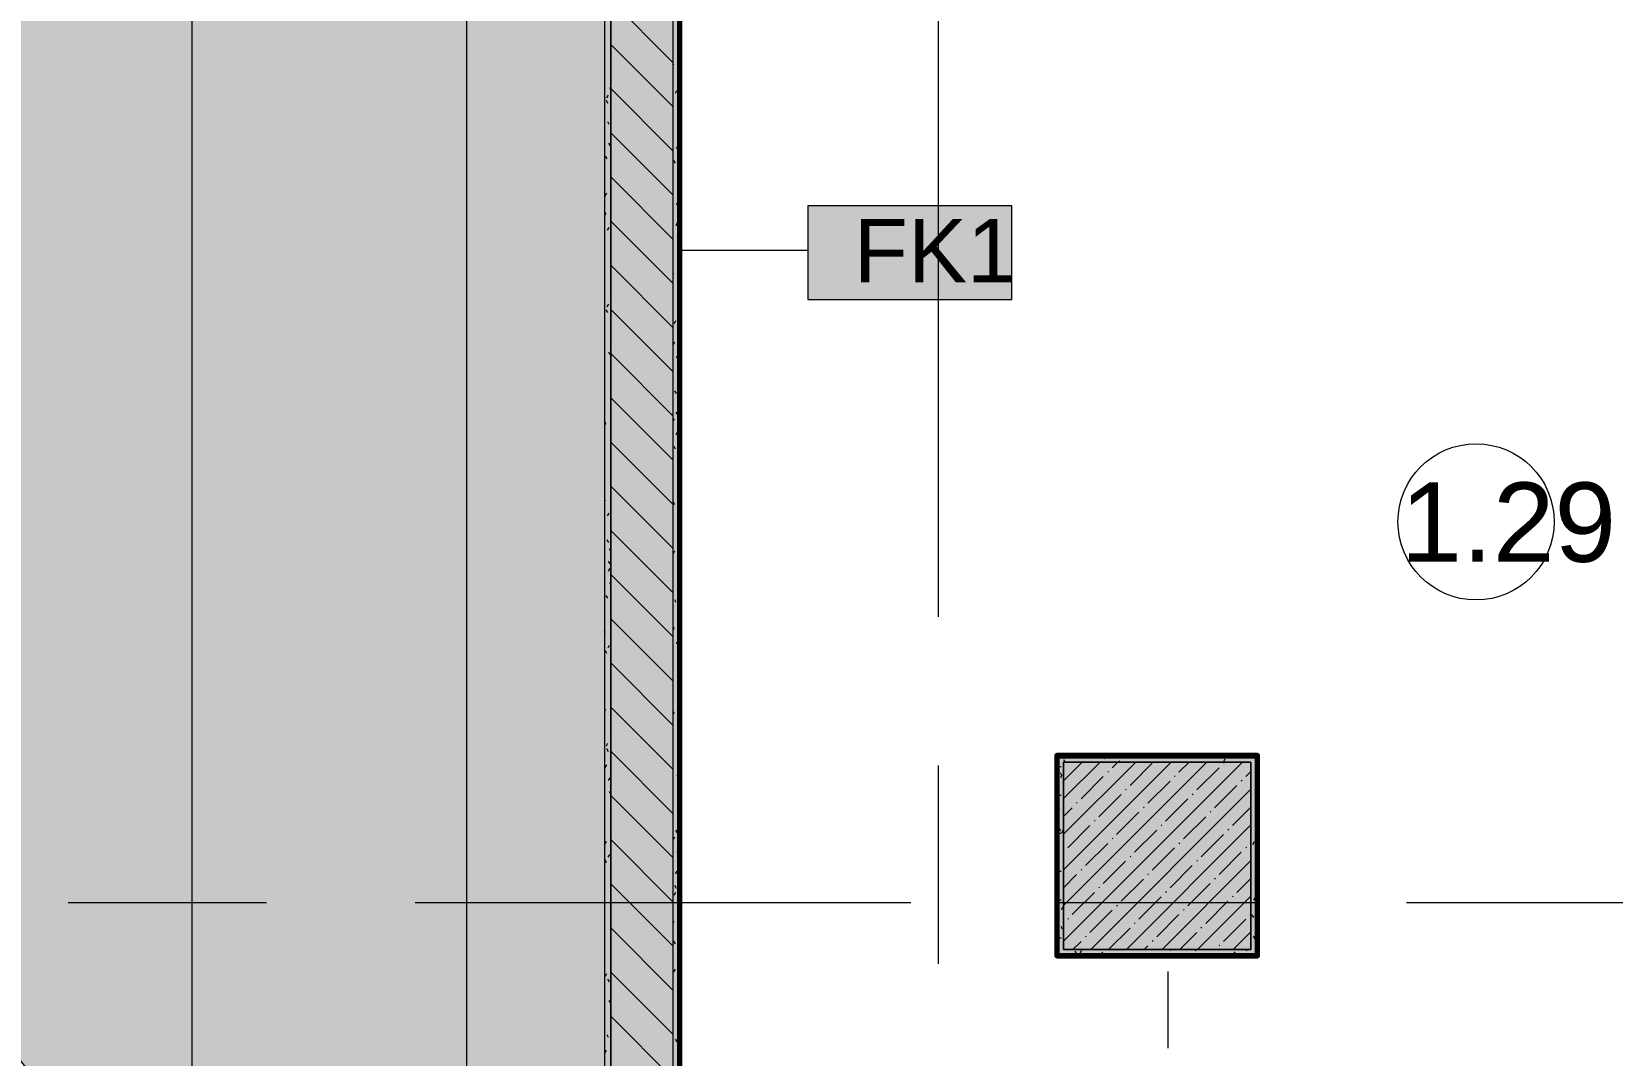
# Model space of a CAD drawing. Header units: millimetres. Extents: x -3817 to 677485, y -22715 to 103890.
# Drawn here: x 26949 to 32011, y 23572 to 26850 of the extents above; entities that cross this region are included whole.
import ezdxf

# ---------------------------------------------------------------- set-up
doc = ezdxf.new("R2010")
doc.units = ezdxf.units.MM
doc.layers.add('PDF _Геометрия', color=7, linetype='Continuous', true_color=0x1d1d1d)
doc.layers.add('PDF _Сплошная заливка', color=7, linetype='Continuous', true_color=0xffffff)
doc.layers.add('PDF _Текст', color=7, linetype='Continuous')
doc.styles.add('PDF GOST-Common', font='arial.ttf')

msp = doc.modelspace()

# ---------------------------------------------------------------- hatches: boundary and pattern name
at = {"layer": 'PDF _Сплошная заливка', "true_color": 0xd9d9d9, "transparency": 33554559}
msp.add_hatch(color=254, dxfattribs=at).paths.add_polyline_path([(28803.3, 22411.3), (28803.3, 28361.3), (23938.3, 28361.3), (23938.3, 28358.6), (23953.3, 28358.4), (23953.3, 28341.4), (23143.1, 28341.4), (25289.8, 25615.5), (24981.3, 25038.2), (25900.6, 25809.5), (25635.7, 25176.2), (27813.1, 22411.3), (28783.3, 22411.3)])
at = {"layer": 'PDF _Сплошная заливка', "transparency": 33554559}
for points in [[(29011.8, 22011.3), (29023.3, 22011.3), (29023.3, 28391.3), (29003.3, 28391.3), (29003.3, 22011.3)], [(30233.3, 23891.3), (30253.3, 23891.3), (30253.3, 24511.3), (30233.3, 24511.3), (30233.3, 23911.3)], [(30853.3, 23891.3), (30873.3, 23891.3), (30873.3, 23911.3), (30253.3, 23911.3), (30253.3, 23891.3)]]:
    msp.add_hatch(color=256, dxfattribs=at).paths.add_polyline_path(points)

# ---------------------------------------------------------------- linework, layer by layer
at = {"layer": 'PDF _Геометрия', "color": 253, "lineweight": 9, "true_color": 0xaaaaaa}
for points in [[(29853.3, 24976), (29853.3, 26809.4), (29853.3, 29309.4)], [(27462.3, 22411.3), (27462.3, 28371.3)], [(28342.3, 22411.3), (28342.3, 28371.3)], [(29853.3, 23864.8), (29853.3, 24499.8)], [(27065.6, 24061.4), (27700.6, 24061.4)], [(28176.9, 24061.4), (29764.4, 24061.4)], [(30240.6, 24061.4), (30875.6, 24061.4)], [(31351.9, 24061.4), (32939.4, 24061.4)]]:
    msp.add_lwpolyline(points, dxfattribs=at)
at = {"layer": 'PDF _Геометрия', "color": 9, "lineweight": 9, "true_color": 0xc0c0c0}
for points in [[(33632.3, 23891.3), (33253.3, 23891.3), (33253.3, 23911.3), (33633.3, 23911.3), (33633.3, 23891.3), (33653.3, 23891.3), (33653.3, 22031.3), (33653.3, 22011.3), (29023.3, 22011.3), (29003.3, 22011.3), (29003.3, 28391.3), (29003.3, 28411.3), (30853.3, 28411.3), (30853.3, 28791.3), (31053.3, 28791.3), (31053.3, 29011.3)], [(33653.3, 22011.3), (29003.3, 22011.3), (29003.3, 28410.9), (30193.3, 28410.9), (30193.3, 28610.9), (26653.3, 28610.9)], [(26593.3, 28410.9), (28803.3, 28410.9), (28803.3, 17111.3), (22753.3, 17111.3), (22753.3, 16891.3), (24383.3, 16891.3), (24383.3, 15911.3), (23033.3, 15911.3), (23033.3, 16511.3), (23033.3, 16711.3), (22753.3, 16711.3), (22753.3, 16511.3), (22833.3, 16511.3), (22833.3, 15911.3), (22833.3, 15691.3), (22833.3, 16491.3), (22833.3, 16511.3), (22153.3, 16511.3), (22153.3, 17111.3), (22153.3, 17121.3), (22133.3, 17121.3), (22133.3, 17111.3), (22133.3, 16491.3), (22153.3, 16491.3)]]:
    msp.add_lwpolyline(points, dxfattribs=at)
at = {"layer": 'PDF _Геометрия', "color": 231, "lineweight": 70, "true_color": 0xff80c0}
msp.add_lwpolyline([(33613.3, 27141.3), (33613.3, 24532.4), (33233.3, 24532.4), (33232.3, 24532.4), (33232.3, 23891.3), (33232.3, 23890.3), (33632.3, 23890.3), (33632.3, 22032.3), (29024.3, 22032.3), (29024.3, 28390.3), (30873.3, 28390.3), (30874.3, 28390.3), (30874.3, 28770.3), (32731.7, 28770.3), (32731.7, 27141.3), (32731.7, 27140.3), (33612.3, 27140.3), (33612.3, 24532.4), (33613.3, 24532.4)], dxfattribs=at)
at = {"layer": 'PDF _Геометрия', "color": 9, "lineweight": 9, "true_color": 0xc0c0c0}
for points in [[(28783.3, 28401.3), (28783.3, 17121.3), (28803.3, 17121.3), (28803.3, 28401.3)], [(30853.3, 24531.3), (30233.3, 24531.3), (30233.3, 24511.3), (30233.3, 23891.3), (30253.3, 23891.3), (30873.3, 23891.3), (30873.3, 23911.3), (30873.3, 24531.3)], [(30853.3, 23911.3), (30253.3, 23911.3), (30253.3, 24511.3), (30853.3, 24511.3)]]:
    msp.add_lwpolyline(points, close=True, dxfattribs=at)
at = {"layer": 'PDF _Геометрия', "color": 8, "lineweight": 9, "true_color": 0x808080}
msp.add_lwpolyline([(28803.3, 28361.3), (23127.3, 28361.3), (25289.8, 25615.5), (24981.3, 25038.2), (25900.6, 25809.5), (25635.7, 25176.2), (27813.1, 22411.3), (28803.3, 22411.3)], close=True, dxfattribs=at)
at = {"layer": 'PDF _Геометрия', "color": 231, "lineweight": 9, "true_color": 0xff80c0}
msp.add_lwpolyline([(29023.3, 28391.3), (29023.3, 28390.3), (29023.3, 22031.3), (29024.3, 22031.3), (33633.3, 22031.3), (33633.3, 22032.3), (33633.3, 23891.3), (33632.3, 23891.3)], dxfattribs=at)
at = {"layer": 'PDF _Геометрия', "color": 7, "lineweight": 9}
for points in [[(29023.3, 22031.3), (29023.3, 28390.3)], [(29023.8, 26150.1), (29434.7, 26150.1)], [(30587.1, 23840.4), (30587.1, 23595.1)]]:
    msp.add_lwpolyline(points, dxfattribs=at)
at = {"layer": 'PDF _Геометрия', "lineweight": 9}
for points in [[(29003.3, 26750), (28803.3, 26950)], [(29003.3, 26608.6), (28803.3, 26808.6)], [(29003.3, 26467.2), (28803.3, 26667.2)], [(29003.3, 26325.8), (28803.3, 26525.8)], [(29003.3, 26184.4), (28803.3, 26384.4)], [(29003.3, 26042.9), (28803.3, 26242.9)], [(29003.3, 25901.5), (28803.3, 26101.5)], [(29003.3, 25760.1), (28803.3, 25960.1)], [(29003.3, 25618.7), (28803.3, 25818.7)], [(29003.3, 25477.3), (28803.3, 25677.3)], [(29003.3, 25335.8), (28803.3, 25535.8)], [(29003.3, 25194.4), (28803.3, 25394.4)], [(29003.3, 25053), (28803.3, 25253)], [(29003.3, 24911.6), (28803.3, 25111.6)], [(29003.3, 24770.1), (28803.3, 24970.1)], [(29003.3, 24628.7), (28803.3, 24828.7)], [(29003.3, 24487.3), (28803.3, 24687.3)], [(29003.3, 24345.9), (28803.3, 24545.9)], [(30253.3, 24508.1), (30256.5, 24511.3)], [(30253.3, 24394.1), (30370.5, 24511.3)], [(30253.3, 24280), (30484.6, 24511.3)], [(30253.3, 24166), (30598.6, 24511.3)], [(30253.3, 24052), (30712.7, 24511.3)], [(30253.3, 23937.9), (30826.7, 24511.3)], [(30253.3, 24451.1), (30313.5, 24511.3)], [(30409.3, 24493.1), (30427.5, 24511.3)], [(30466.3, 24436.1), (30537.6, 24507.4)], [(30623.1, 24478.8), (30655.6, 24511.3)], [(30765.7, 24507.4), (30768.1, 24509.7)], [(30309.5, 24393.3), (30380.8, 24464.6)], [(30395, 24478.8), (30397.4, 24481.2)], [(30608.9, 24464.6), (30611.2, 24467)], [(30680.2, 24421.8), (30751.4, 24493.1)], [(30822.7, 24450.3), (30825.1, 24452.7)], [(30837, 24464.6), (30853.3, 24480.9)], [(29003.3, 24204.5), (28803.3, 24404.5)], [(30340.8, 23911.3), (30853.3, 24423.9)], [(30366.5, 24336.3), (30437.8, 24407.6)], [(30452.1, 24421.8), (30454.4, 24424.2)], [(30523.3, 24379.1), (30594.6, 24450.3)], [(30665.9, 24407.6), (30668.3, 24409.9)], [(30737.2, 24364.8), (30808.5, 24436.1)], [(30253.3, 24337.1), (30281, 24364.8)], [(30295.2, 24379.1), (30297.6, 24381.4)], [(30509.1, 24364.8), (30511.5, 24367.2)], [(30580.4, 24322), (30651.6, 24393.3)], [(30722.9, 24350.5), (30725.3, 24352.9)], [(30794.2, 24307.8), (30853.3, 24366.8)], [(30266.7, 24236.5), (30338, 24307.8)], [(30352.3, 24322), (30354.6, 24324.4)], [(30423.5, 24279.3), (30494.8, 24350.5)], [(30454.8, 23911.3), (30853.3, 24309.8)], [(30566.1, 24307.8), (30568.5, 24310.1)], [(30637.4, 24265), (30708.7, 24336.3)], [(29003.3, 24063), (28803.3, 24263)], [(30323.8, 24179.5), (30395, 24250.7)], [(30409.3, 24265), (30411.7, 24267.4)], [(30480.6, 24222.2), (30551.9, 24293.5)], [(30623.1, 24250.7), (30625.5, 24253.1)], [(30694.4, 24208), (30765.7, 24279.3)], [(30779.9, 24293.5), (30782.3, 24295.9)], [(30851.2, 24250.7), (30853.3, 24252.8)], [(30253.3, 24223), (30254.8, 24224.6)], [(30466.3, 24208), (30468.7, 24210.3)], [(30537.6, 24165.2), (30608.9, 24236.5)], [(30751.4, 24151), (30822.7, 24222.2)], [(30837, 24236.5), (30839.3, 24238.9)], [(30253.3, 24109), (30295.2, 24151)], [(30309.5, 24165.2), (30311.9, 24167.6)], [(30380.8, 24122.4), (30452.1, 24193.7)], [(30523.3, 24151), (30525.7, 24153.3)], [(30568.9, 23911.3), (30853.3, 24195.8)], [(30594.6, 24108.2), (30665.9, 24179.5)], [(30680.2, 24193.7), (30682.5, 24196.1)], [(29003.3, 23921.6), (28803.3, 24121.6)], [(30366.5, 24108.2), (30368.9, 24110.6)], [(30437.8, 24065.4), (30509.1, 24136.7)], [(30651.6, 24051.2), (30722.9, 24122.4)], [(30737.2, 24136.7), (30739.6, 24139.1)], [(30808.5, 24093.9), (30853.3, 24138.7)], [(30281, 24022.6), (30352.3, 24093.9)], [(30423.5, 24051.2), (30425.9, 24053.5)], [(30494.8, 24008.4), (30566.1, 24079.7)], [(30580.4, 24093.9), (30582.7, 24096.3)], [(30682.9, 23911.3), (30853.3, 24081.7)], [(30708.7, 23994.1), (30779.9, 24065.4)], [(30794.2, 24079.7), (30796.6, 24082)], [(30266.7, 24008.4), (30269.1, 24010.8)], [(30338, 23965.6), (30409.3, 24036.9)], [(30480.6, 23994.1), (30482.9, 23996.5)], [(30551.9, 23951.4), (30623.1, 24022.6)], [(30637.4, 24036.9), (30639.8, 24039.3)], [(30765.7, 23937.1), (30837, 24008.4)], [(30851.2, 24022.6), (30853.3, 24024.7)], [(29003.3, 23780.2), (28803.3, 23980.2)], [(30323.8, 23951.4), (30326.1, 23953.7)], [(30397.8, 23911.3), (30466.3, 23979.9)], [(30625.9, 23911.3), (30680.2, 23965.6)], [(30694.4, 23979.9), (30696.8, 23982.3)], [(30797, 23911.3), (30853.3, 23967.7)], [(30283.7, 23911.3), (30309.5, 23937.1)], [(30511.8, 23911.3), (30523.3, 23922.9)], [(30537.6, 23937.1), (30540, 23939.5)], [(30751.4, 23922.9), (30753.8, 23925.2)], [(29003.3, 23638.8), (28803.3, 23838.8)], [(29003.3, 23497.4), (28803.3, 23697.4)]]:
    msp.add_lwpolyline(points, dxfattribs=at)
at = {"layer": 'PDF _Геометрия', "color": 253, "lineweight": 9, "true_color": 0x9b9b9b}
for points in [[(28803.3, 26843.4), (28802.3, 26841.8)], [(29016.4, 26783), (29023.3, 26783)], [(29005.7, 26741.9), (29003.3, 26746.1)], [(28803, 26691.6), (28803.3, 26691.6)], [(29003.3, 26702.2), (29003.3, 26702.1)], [(28795.1, 26646.4), (28790.1, 26637.7)], [(28803.3, 26665.8), (28800.6, 26670.3)], [(28803, 26630.6), (28803.3, 26630.6)], [(29014.4, 26660.6), (29009.4, 26651.8)], [(29016.4, 26661.1), (29023.3, 26661.1)], [(29023.3, 26650.5), (29020, 26656.2)], [(28794.5, 26620), (28789.5, 26628.7)], [(28803.3, 26599.6), (28801.2, 26596.1)], [(28798.6, 26551.9), (28793.6, 26560.6)], [(28803, 26539.2), (28803.3, 26539.2)], [(29016.4, 26539.2), (29023.3, 26539.2)], [(29021.5, 26550.9), (29016.5, 26542.2)], [(28802.7, 26483.9), (28797.7, 26492.6)], [(29017.4, 26482.9), (29012.4, 26474.1)], [(28791.5, 26442.3), (28786.5, 26451)], [(29010.9, 26428.1), (29005.8, 26436.8)], [(29016.4, 26447.7), (29023.3, 26447.7)], [(28784.5, 26332.6), (28783.3, 26334.6)], [(28789.9, 26332.6), (28784.9, 26323.9)], [(28803, 26356.3), (28803.3, 26356.3)], [(29016.4, 26325.8), (29023.3, 26325.8)], [(28803, 26295.3), (28803.3, 26295.3)], [(29019, 26292), (29014, 26300.8)], [(28785.8, 26264.6), (28783.3, 26260.1)], [(28788.5, 26264.6), (28783.5, 26273.3)], [(29016.3, 26237.1), (29011.3, 26228.4)], [(28797, 26223), (28792, 26214.3)], [(28803.3, 26178.1), (28802.8, 26178.8)], [(28803, 26203.9), (28803.3, 26203.9)], [(29016.4, 26203.9), (29023.3, 26203.9)], [(29023.3, 26188.1), (29022.5, 26186.8)], [(29004.9, 26072.7), (29003.3, 26075.5)], [(29016.4, 26112.5), (29023.3, 26112.5)], [(29004.1, 26033), (29003.3, 26031.6)], [(28784.8, 26018.9), (28783.3, 26016.3)], [(28795.9, 25977.2), (28790.9, 25968.5)], [(28803, 26021), (28803.3, 26021)], [(29016.4, 25990.5), (29023.3, 25990.5)], [(28793.7, 25950.8), (28788.7, 25959.5)], [(28803.3, 25929), (28802, 25926.9)], [(28803, 25960.1), (28803.3, 25960.1)], [(29011.2, 25923.3), (29006.1, 25914.6)], [(28801.9, 25814.7), (28796.9, 25823.4)], [(28803, 25868.6), (28803.3, 25868.6)], [(29007.1, 25855.3), (29003.3, 25848.7)], [(29016.4, 25868.6), (29023.3, 25868.6)], [(29018.2, 25813.7), (29013.2, 25805)], [(29016.4, 25777.2), (29023.3, 25777.2)], [(29023.3, 25736.1), (29020.3, 25741.3)], [(28803, 25685.7), (28803.3, 25685.7)], [(29014.1, 25690.9), (29009.1, 25699.6)], [(28803, 25624.8), (28803.3, 25624.8)], [(29018.2, 25622.9), (29013.2, 25631.6)], [(29016.4, 25655.3), (29023.3, 25655.3)], [(28787.7, 25595.4), (28783.3, 25603.1)], [(28786.6, 25595.4), (28783.3, 25589.6)], [(29006, 25609.6), (29003.3, 25604.9)], [(29017.1, 25567.9), (29012.1, 25559.2)], [(28803, 25533.3), (28803.3, 25533.3)], [(29011.2, 25513.2), (29006.1, 25521.9)], [(29016.4, 25533.3), (29023.3, 25533.3)], [(29022.3, 25554.8), (29017.3, 25563.6)], [(29016.4, 25441.9), (29023.3, 25441.9)], [(29004.1, 25403.5), (29003.3, 25405)], [(28785.6, 25349.7), (28783.3, 25345.7)], [(28803, 25350.5), (28803.3, 25350.5)], [(29008.2, 25335.5), (29003.3, 25344)], [(29016.4, 25320), (29023.3, 25320)], [(28796.7, 25308.1), (28791.7, 25299.4)], [(28803, 25289.5), (28803.3, 25289.5)], [(28803.3, 25263.7), (28803.1, 25263.9)], [(28797, 25213.6), (28792, 25222.3)], [(29023.3, 25248.4), (29022.5, 25249.8)], [(28803.3, 25197.5), (28798.8, 25189.7)], [(28803, 25198.1), (28803.3, 25198.1)], [(29007.9, 25186.1), (29003.3, 25178.1)], [(29016.4, 25198.1), (29023.3, 25198.1)], [(28799.7, 25130.4), (28794.7, 25121.7)], [(28801.1, 25145.5), (28796.1, 25154.3)], [(28803.3, 25080.8), (28800.1, 25086.2)], [(29016.4, 25106.6), (29023.3, 25106.6)], [(28794, 25035.9), (28789, 25044.6)], [(28803, 25015.2), (28803.3, 25015.2)], [(29013.3, 25021.7), (29008.3, 25030.4)], [(29016.4, 24984.7), (29023.3, 24984.7)], [(28786.9, 24926.2), (28783.3, 24932.6)], [(28803, 24954.2), (28803.3, 24954.2)], [(29006.8, 24940.4), (29003.3, 24934.3)], [(28791, 24858.2), (28786, 24866.9)], [(28798.6, 24884.6), (28793.6, 24875.9)], [(28803, 24862.8), (28803.3, 24862.8)], [(29017.9, 24898.8), (29012.9, 24890.1)], [(29016.4, 24862.8), (29023.3, 24862.8)], [(29021.5, 24885.7), (29016.5, 24894.4)], [(29016.4, 24771.3), (29023.3, 24771.3)], [(29023.3, 24786.1), (29020, 24780.4)], [(29020.9, 24721.1), (29015.9, 24712.4)], [(28786.4, 24680.5), (28783.3, 24675.2)], [(28803, 24679.9), (28803.3, 24679.9)], [(29007.4, 24666.3), (29003.3, 24673.4)], [(28803, 24619), (28803.3, 24619)], [(29016.4, 24649.4), (29023.3, 24649.4)], [(28793.4, 24570.9), (28788.4, 24562.1)], [(28789.3, 24502.8), (28784.3, 24494.1)], [(28796.2, 24544.4), (28791.2, 24553.1)], [(28803, 24527.5), (28803.3, 24527.5)], [(29016.4, 24527.5), (29023.3, 24527.5)], [(30237.4, 24511.5), (30237.3, 24511.3), (30233.3, 24504.4)], [(30258.3, 24511.3), (30254.4, 24518)], [(30319.2, 24531.3), (30315.6, 24525.1)], [(30357.5, 24527.5), (30367.6, 24527.5)], [(30388.7, 24529.7), (30383.6, 24521)], [(30434.3, 24511.3), (30432.1, 24515.1)], [(30448.9, 24527.5), (30459, 24527.5)], [(30531.6, 24525.7), (30528.3, 24531.3)], [(30540.4, 24527.5), (30550.4, 24527.5)], [(30610.2, 24511.3), (30609.8, 24512.1)], [(30723.3, 24527.5), (30733.3, 24527.5)], [(30770.5, 24520.5), (30765.4, 24511.8)], [(30811.9, 24531.3), (30807.1, 24522.9)], [(30814.7, 24527.5), (30824.8, 24527.5)], [(30845.3, 24530.8), (30845.1, 24531.3)], [(28800.5, 24461.2), (28795.5, 24452.5)], [(29019.8, 24475.3), (29014.8, 24466.6)], [(30235.6, 24497), (30245.6, 24497)], [(30248.3, 24467.7), (30243.3, 24476.4)], [(30248.5, 24469.9), (30243.5, 24461.2)], [(30873.3, 24454.7), (30871, 24450.8)], [(28803.3, 24410.2), (28799.3, 24417.1)], [(29016.4, 24436.1), (29023.3, 24436.1)], [(30237.1, 24426.1), (30233.3, 24432.8)], [(30235.6, 24405.6), (30245.6, 24405.6)], [(30853.3, 24436.1), (30855.2, 24436.1)], [(30241.2, 24358), (30236.2, 24366.7)], [(30253.3, 24356.2), (30250.6, 24351.5)], [(30853.5, 24394.8), (30853.3, 24395.2)], [(28803, 24344.6), (28803.3, 24344.6)], [(29016.4, 24314.1), (29023.3, 24314.1)], [(29023.3, 24334), (29022.8, 24334.9)], [(30853.3, 24314.1), (30855.2, 24314.1)], [(28788.2, 24257.1), (28783.3, 24248.5)], [(28803, 24283.7), (28803.3, 24283.7)], [(29007.6, 24271.2), (29003.3, 24263.7)], [(29016.6, 24284.5), (29011.6, 24293.2)], [(30234.1, 24248.4), (30233.3, 24249.9)], [(30235.6, 24283.7), (30245.6, 24283.7)], [(30245.3, 24290), (30240.3, 24298.7)], [(30251.5, 24292.2), (30246.5, 24283.5)], [(30863.8, 24255.4), (30858.8, 24246.7)], [(28799.4, 24215.5), (28794.4, 24206.7)], [(29020.7, 24216.5), (29015.7, 24225.2)], [(30853.3, 24222.7), (30855.2, 24222.7)], [(30873.3, 24238.7), (30871.9, 24241)], [(28790.2, 24189), (28785.2, 24197.7)], [(28803, 24192.2), (28803.3, 24192.2)], [(29014.7, 24161.6), (29009.6, 24152.9)], [(29016.4, 24192.2), (29023.3, 24192.2)], [(29023.3, 24151.1), (29019.8, 24157.2)], [(30235.6, 24161.7), (30245.6, 24161.7)], [(29013.6, 24106.8), (29008.6, 24115.5)], [(29016.4, 24100.8), (29023.3, 24100.8)], [(30853.3, 24100.8), (30855.2, 24100.8)], [(30870.9, 24145.7), (30865.8, 24137)], [(29010.6, 24093.5), (29005.5, 24084.8)], [(29021.7, 24051.9), (29016.7, 24043.2)], [(30235.6, 24070.3), (30245.6, 24070.3)], [(30866.8, 24077.7), (30861.8, 24069)], [(30873.3, 24055.8), (30868.9, 24063.3)], [(28803, 24009.3), (28803.3, 24009.3)], [(29006.6, 23997.2), (29003.3, 24002.9)], [(30250.4, 24046.4), (30245.4, 24037.7)], [(30862.8, 24013), (30857.7, 24021.7)], [(30873.3, 24028), (30872.9, 24027.4)], [(28803, 23948.4), (28803.3, 23948.4)], [(29016.4, 23978.9), (29023.3, 23978.9)], [(30235.6, 23948.4), (30245.6, 23948.4)], [(30250.5, 23976.2), (30245.5, 23984.9)], [(30853.3, 23978.9), (30855.2, 23978.9)], [(30866.9, 23944.9), (30861.8, 23953.7)], [(29010.6, 23929.1), (29005.6, 23937.8)], [(30296.2, 23897), (30291.2, 23905.8)], [(30310.3, 23906.3), (30305.2, 23897.6)], [(30378.3, 23902.2), (30373.3, 23893.5)], [(30405.1, 23891.3), (30400.8, 23898.7)], [(30581.1, 23891.3), (30578.5, 23895.7)], [(30594.8, 23911.3), (30592.6, 23907.6)], [(30678, 23906.3), (30675.1, 23911.3)], [(30801.7, 23904.1), (30796.7, 23895.4)], [(30841.1, 23911.3), (30838.4, 23906.5)], [(28803, 23856.9), (28803.3, 23856.9)], [(29009.5, 23847.8), (29004.5, 23839.1)], [(29016.4, 23856.9), (29023.3, 23856.9)], [(30334.7, 23891.3), (30332.8, 23894.6)], [(30757, 23891.3), (30756.2, 23892.7)], [(30760.1, 23892.9), (30759.2, 23891.3)], [(28790.1, 23833.7), (28785.1, 23824.9)], [(28799.5, 23807.2), (28794.4, 23815.9)], [(29020.6, 23806.2), (29015.6, 23797.5)], [(28803.3, 23739.7), (28798.5, 23747.9)], [(29016.4, 23765.5), (29023.3, 23765.5)], [(28803.3, 23678.7), (28802.6, 23679.8)], [(28803, 23674.1), (28803.3, 23674.1)], [(29016.4, 23643.6), (29023.3, 23643.6)], [(28785.3, 23587.9), (28783.3, 23591.4)], [(28796.5, 23629.5), (28791.5, 23638.2)], [(28803, 23613.1), (28803.3, 23613.1)], [(29015.8, 23615.4), (29010.8, 23624.1)], [(28789, 23587.9), (28784, 23579.2)]]:
    msp.add_lwpolyline(points, dxfattribs=at)
at = {"layer": 'PDF _Геометрия', "color": 7, "lineweight": 9}
for points in [[(30087.8, 26292), (29434.7, 26292), (29434.7, 25992), (30087.8, 25992)], [(30853.3, 24511.3), (30253.3, 24511.3), (30253.3, 23911.3), (30853.3, 23911.3)]]:
    msp.add_lwpolyline(points, close=True, dxfattribs=at)
at = {"layer": 'PDF _Геометрия', "color": 231, "lineweight": 70, "true_color": 0xff80c0}
for points in [[(30232.3, 23891.3), (30232.3, 23890.3), (30873.3, 23890.3), (30874.3, 23890.3), (30874.3, 24531.3), (30874.3, 24532.4), (30232.3, 24532.4), (30232.3, 24531.3)], [(30233.3, 24531.3), (30873.3, 24531.3), (30873.3, 23891.3), (30233.3, 23891.3)]]:
    msp.add_lwpolyline(points, close=True, dxfattribs=at)
at = {"layer": 'PDF _Геометрия', "color": 7, "lineweight": 9}
msp.add_circle((31574.5, 25280.2), 250, dxfattribs=at)
msp.add_circle((31574.5, 25280.2), 250, dxfattribs=at)
at = {"layer": 'PDF _Сплошная заливка', "lineweight": 35, "transparency": 33554559}
for points in [[(28803.3, 17121.3), (28803.3, 28401.3), (28783.3, 17121.3), (28783.3, 28401.3)], [(29003.3, 17111.3), (29003.3, 28410.9), (28803.3, 17111.3), (28803.3, 28410.9)], [(30233.3, 24511.3), (30853.3, 24511.3), (30233.3, 24531.3), (30853.3, 24531.3)], [(30853.3, 23911.3), (30853.3, 24511.3), (30253.3, 23911.3), (30253.3, 24511.3)], [(30873.3, 23911.3), (30873.3, 24531.3), (30853.3, 23911.3), (30853.3, 24531.3)]]:
    msp.add_solid(points, dxfattribs=at)
at = {"layer": 'PDF _Сплошная заливка', "lineweight": 9, "transparency": 33554559}
msp.add_solid([(30087.8, 26292), (29434.7, 26292), (30087.8, 25992), (29434.7, 25992)], dxfattribs=at)

# ---------------------------------------------------------------- texts
at = {"layer": 'PDF _Текст', "insert": (29581.8, 26148.6), "char_height": 203.2, "attachment_point": 4, "style": 'PDF GOST-Common'}
msp.add_mtext('FK1', dxfattribs=at)
at = {"layer": 'PDF _Текст', "color": 250, "true_color": 0x3c3c3c, "insert": (31332.6, 25277.4), "char_height": 254, "attachment_point": 4, "style": 'PDF GOST-Common'}
msp.add_mtext('1.29', dxfattribs=at)

doc.saveas('drawing.dxf')
